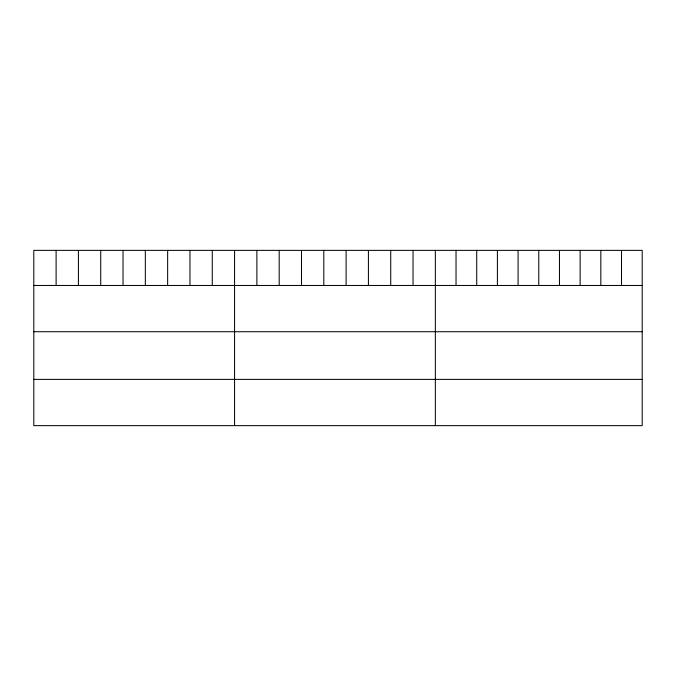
<?xml version="1.0" encoding="UTF-8"?>
<svg xmlns="http://www.w3.org/2000/svg" width="676" height="676" viewBox="0 0 676 676"><rect width="100%" height="100%" fill="white"/><g stroke="black" fill="none" stroke-linecap="round" stroke-linejoin="round"><path stroke-width="1.01" d="M642.2 285.466L642.2 425.635L33.8 425.635L33.8 250.365L642.2 250.365L642.2 285.466L33.8 285.466M33.8 331.722L642.2 331.722M33.8 379.38L642.2 379.38M621.514 250.365L621.514 285.466M600.829 250.365L600.829 285.466M580.143 250.365L580.143 285.466M559.458 250.365L559.458 285.466M538.772 250.365L538.772 285.466M518.086 250.365L518.086 285.466M497.401 250.365L497.401 285.466M476.715 250.365L476.715 285.466M456.03 250.365L456.03 285.466M435.344 250.365L435.344 425.635M413.036 250.365L413.036 285.466M390.728 250.365L390.728 285.466M368.42 250.365L368.42 285.466M346.112 250.365L346.112 285.466M323.804 250.365L323.804 285.466M301.496 250.365L301.496 285.466M279.188 250.365L279.188 285.466M256.88 250.365L256.88 285.466M234.572 250.365L234.572 425.635M212.264 250.365L212.264 285.466M189.956 250.365L189.956 285.466M167.648 250.365L167.648 285.466M145.34 250.365L145.34 285.466M123.032 250.365L123.032 285.466M100.724 250.365L100.724 285.466M78.416 250.365L78.416 285.466M56.108 250.365L56.108 285.466"/></g></svg>
